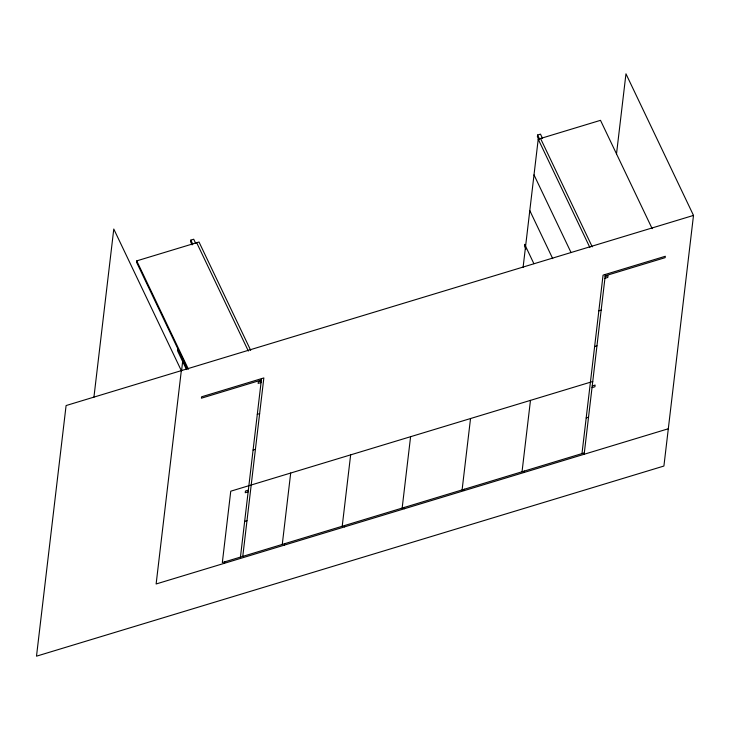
<?xml version="1.0" encoding="UTF-8"?>
<svg xmlns="http://www.w3.org/2000/svg" width="730" height="730" viewBox="0 0 730 730"><rect width="100%" height="100%" fill="white"/><g stroke="black" fill="none" stroke-linecap="round" stroke-linejoin="round"><path stroke-width="1.09" d="M93.924 397.239L113.78 229.037L181.323 370.63L156.129 583.982L668.306 428.765M250.682 350.336L199.007 242.004L136.738 260.875L136.574 262.262L187.272 368.559M195.677 243.336L193.724 239.23L190.822 240.106L190.621 241.812L192.09 244.888M181.533 370.968L182.856 359.817M224.493 563.259L224.657 561.872M240.444 557.09L261.513 378.642M242.771 556.388L263.849 377.93L201.571 396.81L201.407 398.197L261.349 380.029M282.273 544.416L290.695 473.031M284.435 545.1L284.6 543.704M342.215 526.248L350.646 454.872M344.377 526.932L344.542 525.545M402.157 508.08L410.588 436.704M404.32 508.764L404.484 507.377M462.099 489.921L470.531 418.536M464.271 490.596L464.435 489.209M542.454 138.244L540.492 134.137L537.599 135.013L537.399 136.72L538.859 139.804M523.082 267.463L538.22 139.202L600.498 120.331L652.173 228.672M522.041 471.753L530.473 400.368M524.213 472.429L524.377 471.042M616.503 153.966L625.966 73.821L693.5 215.414L663.908 466.041L36.5 656.179L66.092 405.551L693.5 215.414M581.983 453.585L603.062 275.137L665.331 256.266L665.167 257.654L605.225 275.821M584.155 454.27L605.389 274.425M261.258 380.823L258.356 381.699L258.155 383.405L261.057 382.529M605.133 276.606L608.026 275.73L607.825 277.437L604.933 278.312M257.298 414.33L259.634 413.627M598.846 310.825L601.173 310.122M253.091 450.018L255.418 449.315M594.631 346.513L596.957 345.81M592.751 381.498L230.753 491.199L222.331 562.584L584.319 452.883M248.346 490.149L245.453 491.025L245.253 492.732L248.145 491.856M592.222 385.942L595.123 385.066L594.913 386.772L592.021 387.648M244.66 521.402L246.986 520.691M586.199 417.898L588.535 417.186M540.556 138.499L592.231 246.831M537.599 135.013L539.552 139.12M538.22 139.202L589.895 247.543M534.013 174.899L571.061 252.571M529.798 210.587L552.71 258.621M533.867 263.649L524.688 244.349L524.487 246.056L525.956 249.131M196.68 242.707L248.355 351.048M190.822 240.106L192.784 244.212M136.738 260.875L188.413 369.216M187.208 368.933L177.91 349.433L177.709 351.139L186.524 369.608"/></g></svg>
